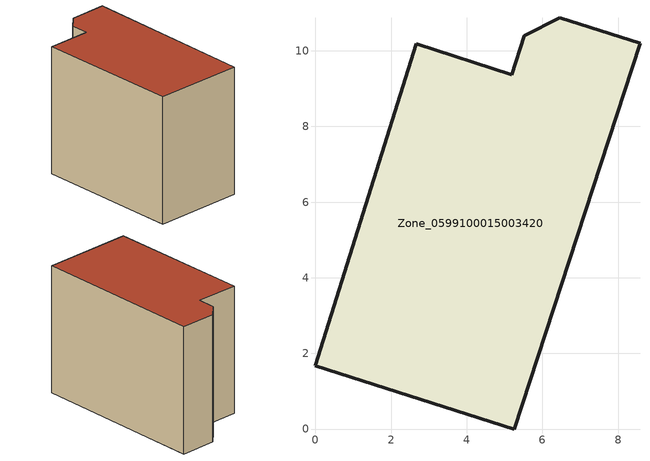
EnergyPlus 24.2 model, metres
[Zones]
Zone_0599100015003420
 floor ground (C_G): 5.18,9.37 5.52,10.4 6.45,10.87 8.58,10.2 5.25,0 0,1.68 2.66,10.18 z0.84
 wall outside (C_F): 5.25,0 8.58,10.2 6.45,10.87 5.52,10.4 5.18,9.37 2.66,10.18 0,1.68 5.25,0 z0.84:8.7
 roof outside (C_R): 2.66,10.18 0,1.68 5.25,0 8.58,10.2 6.45,10.87 5.52,10.4 5.18,9.37 z8.7
[BUILDING]
Pand.0599100015003420: North Axis=0; Terrain=City; Loads Convergence Tolerance Value=0.04; Temperature Convergence Tolerance Value=0.4; Solar Distribution=FullExterior; Maximum Number of Warmup Days=25; Minimum Number of Warmup Days=1
[Site:Location]
Rotterdam.The.Hague.AP_ZH_NLD Design_Conditions: Latitude=51.96; Longitude=4.45; Time Zone=1; Elevation=-4.5
[SITE:GROUNDTEMPERATURE:BUILDINGSURFACE]
18, 18, 18, 18, 18, 18, 18, 18, 18, 18, 18, 18
[MATERIAL] Thermal Absorptance=0.9; Solar Absorptance=0.7; Visible Absorptance=0.7
Name | Roughness | Thickness | Conductivity | Density | Specific Heat
G.TI.1965-1974 | MediumSmooth | 0.15 | 0.882353 | 540 | 1210
F.TI.1965-1974 | Rough | 0.3 | 0.697674 | 1920 | 840
R.TI.1965-1974 | MediumRough | 0.2 | 0.232558 | 1500 | 1000
[CONSTRUCTION]
C_G: G.TI.1965-1974
C_F: F.TI.1965-1974
C_R: R.TI.1965-1974
[ZONE]
Zone_0599100015003420: Type=1; Multiplier=1; Ceiling Height=Autocalculate; Volume=Autocalculate; Floor Area=autocalculate; Part of Total Floor Area=Yes
[ZONEINFILTRATION:DESIGNFLOWRATE]
Infil_Zone_0599100015003420: Zone or ZoneList or Space or SpaceList=Zone_0599100015003420; Schedule=AlwaysOn; Design Flow Rate Calculation Method=Flow/Area; Flow Rate per Floor Area=0.003; Constant Term Coefficient=1; Temperature Term Coefficient=0; Velocity Term Coefficient=0; Velocity Squared Term Coefficient=0
[HVACTEMPLATE:ZONE:IDEALLOADSAIRSYSTEM]
Zone_0599100015003420: Maximum Heating Supply Air Temperature=50; Minimum Cooling Supply Air Temperature=13; Maximum Heating Supply Air Humidity Ratio=0.0156; Minimum Cooling Supply Air Humidity Ratio=0.0077; Heating Limit=NoLimit; Cooling Limit=NoLimit; Dehumidification Control Type=ConstantSensibleHeatRatio; Cooling Sensible Heat Ratio=0.7; Dehumidification Setpoint=60; Humidification Control Type=None; Humidification Setpoint=30; Outdoor Air Method=None; Outdoor Air Flow Rate per Person=0.00944; Outdoor Air Flow Rate per Zone Floor Area=0; Outdoor Air Flow Rate per Zone=0; Demand Controlled Ventilation Type=None; Outdoor Air Economizer Type=NoEconomizer; Heat Recovery Type=None; Sensible Heat Recovery Effectiveness=0.7; Latent Heat Recovery Effectiveness=0.65
[ZONECONTROL:THERMOSTAT]
ThermostatControl_Zone_0599100015003420: Zone or ZoneList=Zone_0599100015003420; Control Type Schedule=DualSetpointControlType; Control 1=Thermostat_Zone_0599100015003420; Temperature Difference Between Cutout And Setpoint=0
[THERMOSTATSETPOINT:DUALSETPOINT]
Thermostat_Zone_0599100015003420: Heating Setpoint Temperature Schedule=HeatingSetpoint_Zone_0599100015003420; Cooling Setpoint Temperature Schedule=CoolingSetpoint_Zone_0599100015003420
[SCHEDULE:COMPACT]
HeatingSetpoint_Zone_0599100015003420: Through: 12/31, For: AllDays, Until: 24:00, 21
CoolingSetpoint_Zone_0599100015003420: Through: 12/31, For: AllDays, Until: 24:00, 24
DualSetpointControlType: Through: 12/31, For: AllDays, Until: 24:00, 4
AlwaysOn: Through: 12/31, For: AllDays, Until: 24:00, 1
